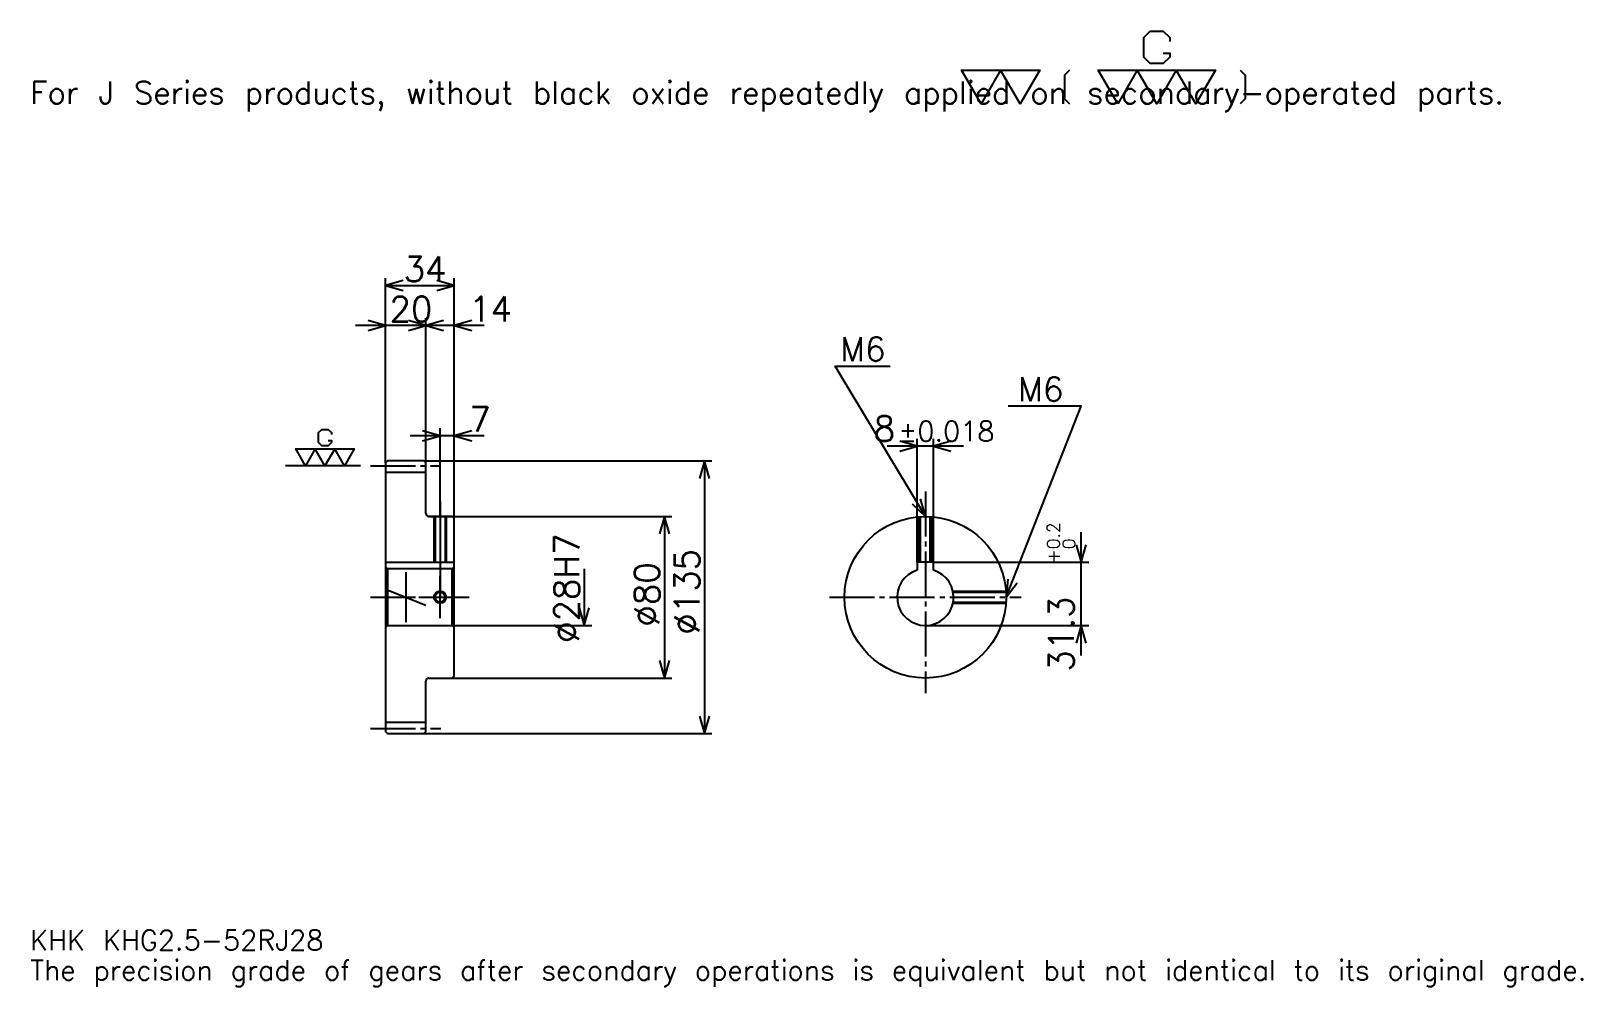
# Model space of a CAD drawing. Extents: x 25 to 794, y 9 to 482.
import ezdxf

# ---------------------------------------------------------------- set-up
doc = ezdxf.new("R2010")
doc.units = 0
doc.linetypes.add('DASHDOT', pattern=[29.739131, 22.304348, -2.478261, 2.478261, -2.478261])
doc.layers.get('0').update_dxf_attribs({"linetype": 'CONTINUOUS'})
doc.layers.add('DASHDOT', color=6, linetype='DASHDOT')
doc.styles.add('KANJI', font='TXT', dxfattribs={"bigfont": 'BIGFONT'})

msp = doc.modelspace()

# ---------------------------------------------------------------- linework, layer by layer
at = {"color": 5}
for p, q in [((200.739136, 269.478271), (200.739136, 359.934784)), ((200.739136, 356.217407), (234.739136, 356.217407)), ((234.739136, 269.478271), (234.739136, 359.934784)), ((220.739136, 269.478271), (220.739136, 340.108704)), ((235.608704, 336.391296), (185.869568, 336.391296)), ((249.608704, 336.391296), (205.869568, 336.391296)), ((227.739136, 269.478271), (227.739136, 285.586945)), ((249.608704, 281.869568), (212.869568, 281.869568)), ((486.913055, 276.673889), (449.17392, 276.673889)), ((464.043488, 219.278259), (464.043488, 280.391296)), ((472.043488, 219.278259), (472.043488, 280.391296)), ((200.739136, 268.478271), (200.739136, 269.478271)), ((219.739136, 269.478271), (234.739136, 269.478271)), ((220.739136, 268.478271), (220.739136, 269.478271)), ((227.739136, 241.978256), (227.739136, 269.478271)), ((227.739136, 241.978256), (227.739136, 269.478271)), ((234.739136, 269.478271), (362.369568, 269.478271)), ((234.739136, 240.978256), (234.739136, 269.478271)), ((358.652161, 269.478271), (358.652161, 134.478256)), ((222.239136, 241.978256), (234.739136, 241.978256)), ((234.739136, 241.978256), (342.543488, 241.978256)), ((338.826111, 241.978256), (338.826111, 161.978256)), ((545.217407, 173.108688), (545.217407, 234.147827)), ((299.17392, 215.978256), (299.17392, 187.978256)), ((472.043488, 219.278259), (548.934814, 219.278259)), ((234.739136, 187.978256), (302.891296, 187.978256)), ((468.043488, 187.978256), (548.934814, 187.978256)), ((222.239136, 161.978256), (234.739136, 161.978256)), ((234.739136, 161.978256), (342.543488, 161.978256)), ((219.739136, 134.478256), (234.739136, 134.478256)), ((234.739136, 134.478256), (362.369568, 134.478256))]:
    msp.add_line(p, q, dxfattribs=at)
at = {"color": 7}
for p, q in [((188.347839, 266.978271), (151.17392, 266.978271)), ((210.739136, 214.369568), (210.739136, 189.586945))]:
    msp.add_line(p, q, dxfattribs=at)
at = {"color": 4}
for p, q in [((200.739136, 263.853271), (220.739136, 263.853271)), ((200.739136, 219.278259), (234.739136, 219.278259)), ((201.739136, 215.978256), (201.739136, 187.978256)), ((233.739136, 215.978256), (234.739136, 216.978256)), ((233.739136, 187.978256), (234.739136, 186.978256)), ((200.739136, 140.103256), (220.739136, 140.103256))]:
    msp.add_line(p, q, dxfattribs=at)
at = {"color": 7}
for points in [[(585.86084, 471.216522), (589.082581, 471.216522), (589.082581, 469.283478), (585.86084, 466.061737), (579.417358, 466.061737), (576.195618, 469.283478), (576.195618, 478.948669), (579.417358, 482.17041), (585.86084, 482.17041), (589.082581, 478.948669), (589.082581, 477.015625)], [(495.652161, 446.086945), (485.986938, 462.839996), (524.647827, 462.839996), (514.982605, 446.086945), (505.317383, 462.839996), (495.652161, 446.086945)], [(539.467834, 462.839996), (536.890442, 460.262604), (536.890442, 448.664337), (539.467834, 446.086945)], [(563.308655, 446.086945), (553.643433, 462.839996), (611.634766, 462.839996), (601.969543, 446.086945), (592.304321, 462.839996), (582.639099, 446.086945), (572.973877, 462.839996), (563.308655, 446.086945)], [(623.87738, 462.839996), (626.454773, 460.262604), (626.454773, 448.664337), (623.87738, 446.086945)], [(172.363052, 279.54303), (173.973923, 279.54303), (173.973923, 278.576508), (172.363052, 276.965637), (169.141312, 276.965637), (167.530441, 278.576508), (167.530441, 283.409119), (169.141312, 285.019989), (172.363052, 285.019989), (173.973923, 283.409119), (173.973923, 282.442596)], [(161.08696, 266.978271), (156.254364, 275.354797), (185.25, 275.354797), (180.417404, 266.978271), (175.584793, 275.354797), (170.752182, 266.978271), (165.919571, 275.354797), (161.08696, 266.978271)]]:
    msp.add_lwpolyline(points, dxfattribs=at)
at = {"color": 5}
for points in [[(209.413055, 358.695648), (200.739136, 356.217407), (209.413055, 353.739136)], [(226.065216, 353.739136), (234.739136, 356.217407), (226.065216, 358.695648)], [(192.065216, 333.913025), (200.739136, 336.391296), (192.065216, 338.869568)], [(212.065216, 333.913025), (220.739136, 336.391296), (212.065216, 338.869568)], [(229.413055, 338.869568), (220.739136, 336.391296), (229.413055, 333.913025)], [(243.413055, 338.869568), (234.739136, 336.391296), (243.413055, 333.913025)], [(468.043488, 241.978256), (423.434784, 316.32608), (450.695679, 316.32608)], [(508.043488, 201.978256), (545.217407, 296.5), (509.03479, 296.5)], [(219.065216, 279.391296), (227.739136, 281.869568), (219.065216, 284.347839)], [(243.413055, 284.347839), (234.739136, 281.869568), (243.413055, 279.391296)], [(455.369568, 274.195648), (464.043488, 276.673889), (455.369568, 279.152161)], [(480.717407, 279.152161), (472.043488, 276.673889), (480.717407, 274.195648)], [(361.130432, 260.804352), (358.652161, 269.478271), (356.17392, 260.804352)], [(461.455719, 248.141022), (468.043488, 241.978256), (465.705872, 250.691132)], [(341.304352, 233.304352), (338.826111, 241.978256), (336.347839, 233.304352)], [(542.739136, 227.952164), (545.217407, 219.278259), (547.695679, 227.952164)], [(508.911804, 210.957367), (508.043488, 201.978256), (513.524414, 209.143311)], [(296.695648, 196.652176), (299.17392, 187.978256), (301.652191, 196.652176)], [(547.695679, 179.304352), (545.217407, 187.978256), (542.739136, 179.304352)], [(336.347839, 170.652161), (338.826111, 161.978256), (341.304352, 170.652161)], [(356.17392, 143.152161), (358.652161, 134.478256), (361.130432, 143.152161)]]:
    msp.add_lwpolyline(points, dxfattribs=at)
at = {"color": 4}
for points in [[(220.739136, 243.478256), (220.739136, 268.478271), (219.739136, 269.478271), (201.739136, 269.478271), (200.739136, 268.478271), (200.739136, 186.978256)], [(222.239136, 161.978256), (233.739136, 161.978256), (234.739136, 162.978256), (234.739136, 240.978256), (233.739136, 241.978256), (222.239136, 241.978256)], [(224.739136, 241.978256), (224.739136, 219.278259)], [(225.279144, 241.978256), (225.279144, 219.278259)], [(230.199127, 241.978256), (230.199127, 219.278259)], [(230.739136, 241.978256), (230.739136, 219.278259)], [(465.043488, 219.278259), (465.043488, 241.865601)], [(465.583496, 219.278259), (465.583496, 241.902542)], [(470.503479, 219.278259), (470.503479, 241.902542)], [(471.043488, 219.278259), (471.043488, 241.865601)], [(200.739136, 186.978256), (201.739136, 187.978256), (233.739136, 187.978256), (233.739136, 215.978256), (201.739136, 215.978256), (200.739136, 216.978256)], [(472.043488, 215.394669), (472.043488, 219.278259), (464.043488, 219.278259), (464.043488, 215.394669)], [(481.718292, 204.978256), (507.930817, 204.978256)], [(481.825653, 204.438263), (507.967773, 204.438263)], [(481.718292, 198.978256), (507.930817, 198.978256)], [(481.825653, 199.51825), (507.967773, 199.51825)], [(200.739136, 186.978256), (200.739136, 135.478256), (201.739136, 134.478256), (219.739136, 134.478256), (220.739136, 135.478256), (220.739136, 160.478256)]]:
    msp.add_lwpolyline(points, dxfattribs=at)
for centre, radius in [((468.043488, 201.978256), 40), ((227.739136, 201.978256), 2.46)]:
    msp.add_circle(centre, radius, dxfattribs=at)
at = {"color": 7}
msp.add_circle((227.739136, 201.978256), 3, dxfattribs=at)
at = {"color": 4}
for centre, radius, start, end in [((222.239136, 243.478256), 1.5, 180, 270), ((468.043488, 201.978256), 14, 106.601549926, 73.398450074), ((222.239136, 160.478256), 1.5, 90, 180)]:
    msp.add_arc(centre, radius, start, end, dxfattribs=at)
at = {"layer": 'DASHDOT', "color": 7}
for p, q in [((193.304352, 266.978271), (228.17392, 266.978271)), ((468.043488, 254.369568), (468.043488, 154.543472)), ((227.739136, 241.978256), (227.739136, 201.978256)), ((193.304352, 201.978256), (242.17392, 201.978256)), ((200.739136, 205.917358), (220.739136, 198.039154)), ((420.608704, 201.978256), (515.478271, 201.978256)), ((193.304352, 136.978256), (228.17392, 136.978256))]:
    msp.add_line(p, q, dxfattribs=at)
for points in [[(227.739136, 249.41304), (227.739136, 211.843475)], [(227.739136, 191.543472), (227.739136, 212.41304)], [(217.304352, 201.978256), (238.17392, 201.978256)]]:
    msp.add_lwpolyline(points, dxfattribs=at)

# ---------------------------------------------------------------- texts
at = {"color": 7, "style": 'KANJI'}
for s, height, p in [('For J Series products, without black oxide repeatedly applied on secondary-operated parts.', 11.152174, (24.782608, 446.086945)), ('34', 12.391304, (209.684784, 358.200012)), ('20', 12.391304, (202.684784, 338.373901)), ('14', 12.391304, (242.17392, 338.373901)), ('M6', 11.895653, (425.913055, 318.804352)), ('M6', 11.895653, (513.991333, 298.978271)), ('7', 12.391304, (242.17392, 283.852173)), ('8', 12.391304, (442.465393, 279.152161)), ('%%p0.018', 9.913043, (454.731262, 279.152161)), ('KHK KHG2.5-52RJ28', 9.913043, (24.782608, 27.26087)), ('The precision grade of gears after secondary operations is equivalent but not identical to its original grade.', 9.913043, (24.782608, 12.391304))]:
    msp.add_text(s, height=height, dxfattribs=at).set_placement(p)
for s, height, p in [('%%c28H7', 12.391304, (296.695648, 179.36412)), ('0.2', 6.195652, (534.560913, 225.739807)), ('%%c135', 12.391304, (356.17392, 183.391296)), ('+', 6.195652, (534.560913, 218.800674)), ('0', 6.195652, (542.24353, 225.739807)), ('%%c80', 12.391304, (336.347839, 187.418472)), ('31.3', 12.391304, (541.5, 165.166199))]:
    msp.add_text(s, height=height, rotation=90, dxfattribs=at).set_placement(p)

doc.saveas('drawing.dxf')
